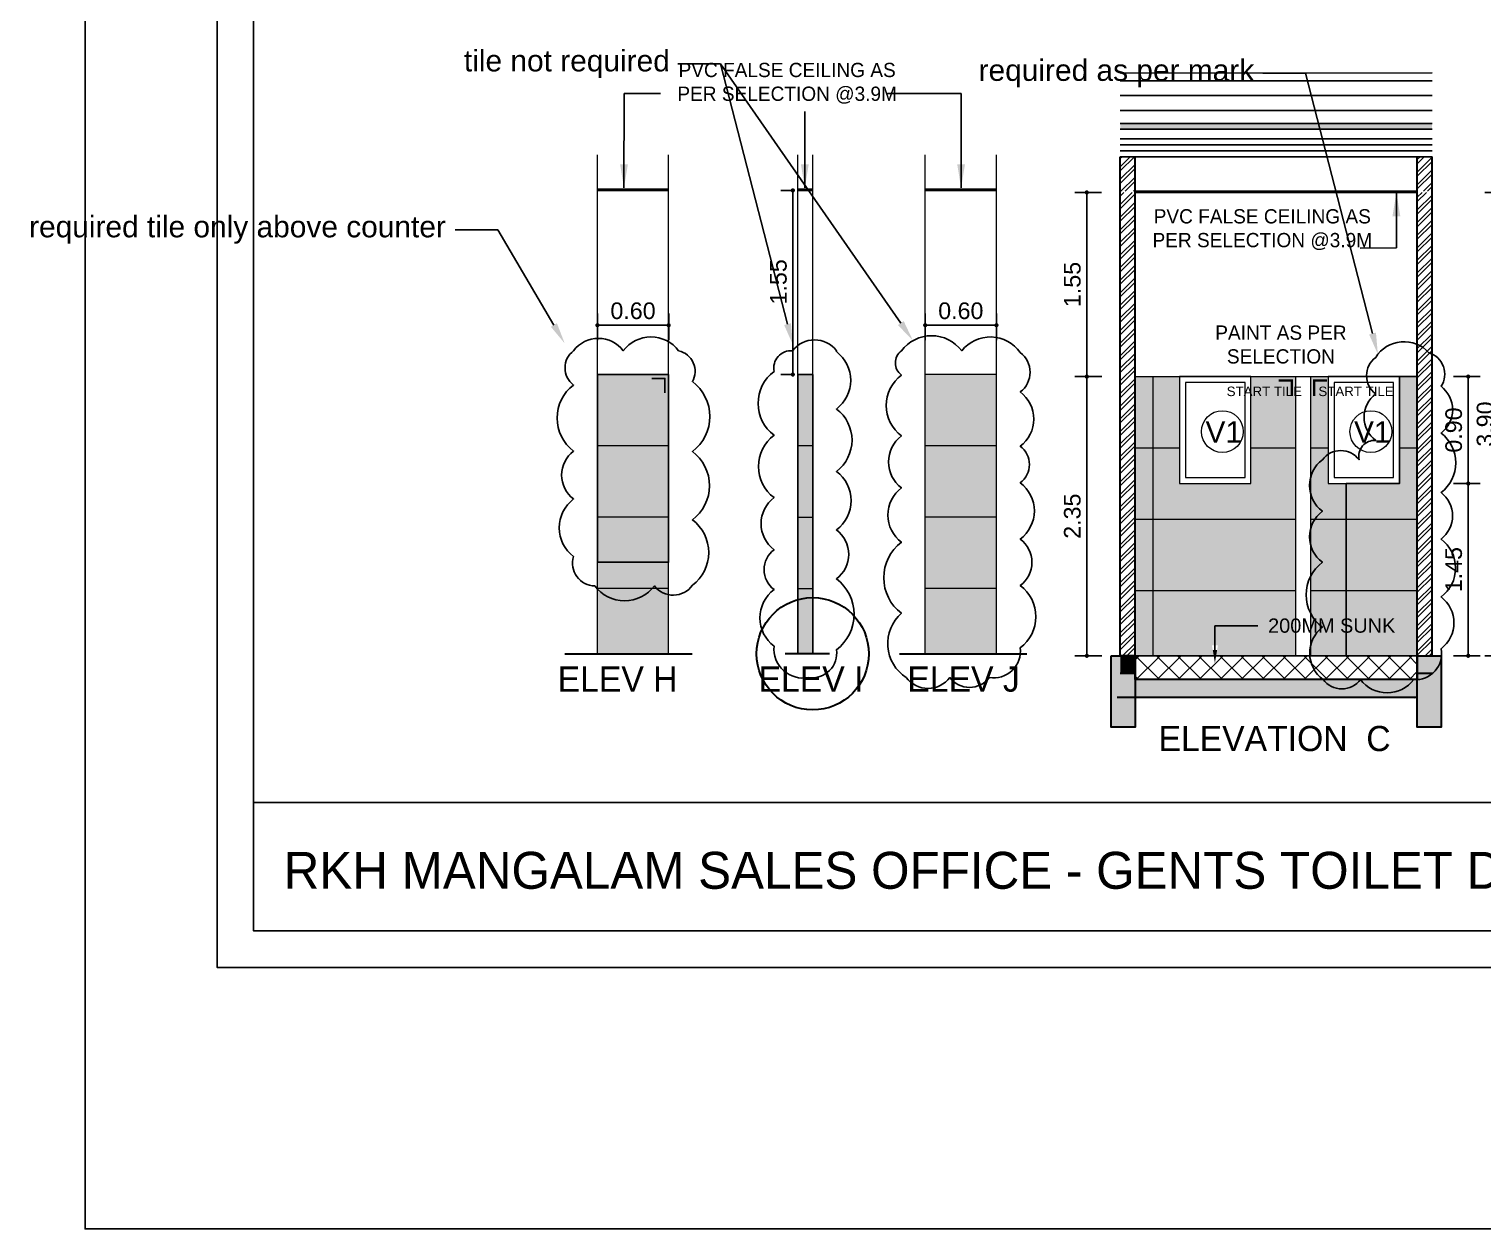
# Model space of a CAD drawing. Header units: metres. Extents: x 494 to 1845, y -666 to 1061.
# Drawn here: x 1396.38 to 1408.62, y 183.55 to 193.65 of the extents above; entities that cross this region are included whole.
import ezdxf
from ezdxf import colors
from ezdxf.entities.mleader import LeaderData, LeaderLine
from ezdxf.math import Vec2, Vec3

# ---------------------------------------------------------------- set-up
doc = ezdxf.new("R2010")
doc.units = ezdxf.units.M
doc.header["$MEASUREMENT"] = 0
doc.linetypes.add('1', pattern=[0])
doc.layers.get('Defpoints').update_dxf_attribs({"color": 12})
for name, color, linetype, lineweight in [('01 WALL', 7, 'Continuous', 25), ('04 TEXT', 7, 'Continuous', 13), ('ARCHITECTURAL COMMENTS', 2, 'Continuous', 30), ('DIMENSION', 8, 'Continuous', 5), ('VDA-Col-slab', 1, 'Continuous', 30), ('VDA-ELEV LINES', 8, 'Continuous', 9), ('VDA-HATCH', 8, 'Continuous', 9), ('VDA-PLUMBING', 8, 'Continuous', 13), ('VDA-WALL', 250, 'Continuous', 25), ('VDA_DARK TILES', 8, 'Continuous', 9), ('VDA_LIGHT TILES', 254, 'Continuous', 5)]:
    doc.layers.add(name, color=color, linetype=linetype, lineweight=lineweight)
for name, color, linetype in [('CLOUMN GRID', 7, 'Continuous'), ('MLC', 6, 'Continuous'), ('SHEET', 7, 'Continuous'), ('TILES', 4, '1'), ('VDA DIMENSION', 8, 'Continuous'), ('VDA-TEXT', 250, '1'), ('VDA_CEILING', 250, 'Continuous'), ('VDA_ROOF', 250, 'Continuous')]:
    doc.layers.add(name, color=color, linetype=linetype)
doc.styles.add('arial', font='arial.ttf', dxfattribs={"height": 0.3})
doc.styles.add('AutoDCRFont', font='arial.ttf')
doc.styles.add('PDF Century Gothic Bold', font='GOTHICB.TTF')
doc.styles.add('RS', font='GOTHIC.TTF')
doc.styles.get("Standard").update_dxf_attribs({"font": 'arial.ttf'})
doc.dimstyles.new('ISO-25', dxfattribs={"dimtxt": 1, "dimasz": 2.5, "dimexe": 1.25, "dimexo": 0.625, "dimtad": 1, "dimtxsty": 'Standard', "dimblk": 'ARCHTICK', "dimcen": 2.5, "dimadec": 0, "dimazin": 0, "dimtfac": 1, "dimtmove": 0, "dimatfit": 3, "dimfxl": 0, "dimarcsym": 0})
doc.dimstyles.new('SMALL-1', dxfattribs={"dimtxt": 0.16, "dimasz": 0.035, "dimexe": 0, "dimexo": 0.1, "dimgap": 0.05, "dimtad": 1, "dimzin": 0, "dimdsep": 46, "dimtxsty": 'RS', "dimblk": 'DOT', "dimcen": 2.5, "dimclrd": 256, "dimclre": 256, "dimclrt": 5, "dimadec": 0, "dimazin": 0, "dimtfac": 1, "dimtdec": 3, "dimtofl": 0, "dimtmove": 0, "dimatfit": 3, "dimfxl": 0, "dimtolj": 1, "dimtzin": 0, "dimarcsym": 0})

# ---------------------------------------------------------------- blocks, each defined once
blk = doc.blocks.new('PB')
at = {"layer": 'VDA-HATCH', "lineweight": 40}
h = blk.add_hatch(color=256, dxfattribs=at)
h.dxf.hatch_style = 1
h.paths.add_polyline_path([(1495.965, 261.215), (1495.765, 261.215), (1495.765, 260.615), (1495.965, 260.615)])
at = {"layer": 'VDA-Col-slab'}
blk.add_lwpolyline([(1495.765, 261.215), (1495.965, 261.215), (1495.965, 260.615), (1495.765, 260.615)], close=True, dxfattribs=at)
blk = doc.blocks.new('_Dot')
at = {"color": 0, "linetype": 'ByBlock', "lineweight": -2}
blk.add_line((-0.5, 0), (-1, 0), dxfattribs=at)
at = {"color": 0, "linetype": 'ByBlock', "const_width": 0.5}
blk.add_lwpolyline([(-0.25, 0, 1), (0.25, 0, 1)], format="xyb", close=True, dxfattribs=at)
blk = doc.blocks.new('zw$2C90')
at = {"layer": 'VDA-ELEV LINES'}
blk.add_circle((0.176, 0.176, 0), 0.176, dxfattribs=at)
at = {"layer": 'VDA-ELEV LINES', "insert": (0.034, 0.083, 0), "char_height": 0.18, "width": 2.16223, "attachment_point": 7, "style": 'PDF Century Gothic Bold'}
blk.add_mtext('{\\fArial|b0|i0|c0|p34;V1}', dxfattribs=at)
blk = doc.blocks.new('*D766')
at = {"layer": 'Defpoints', "color": 0}
for p in [(1405.282, 190.727), (1405.688, 190.727), (1405.688, 188.377)]:
    blk.add_point(p, dxfattribs=at)
at = {"layer": 'VDA DIMENSION', "color": 253, "lineweight": -2}
for p, q in [((1405.407, 190.727), (1405.182, 190.727)), ((1405.282, 188.412), (1405.282, 190.692)), ((1405.407, 188.377), (1405.182, 188.377))]:
    blk.add_line(p, q, dxfattribs=at)
at = {"layer": 'VDA DIMENSION', "color": 253, "lineweight": -2, "xscale": 0.035, "yscale": 0.035, "zscale": 0.035}
for p, rotation in [((1405.282, 190.727), 90), ((1405.282, 188.377), 270)]:
    blk.add_blockref('_Dot', p, dxfattribs=dict(at, rotation=rotation))
at = {"layer": 'VDA DIMENSION', "color": 5, "insert": (1405.16, 189.552), "char_height": 0.14, "attachment_point": 5, "rotation": 90}
blk.add_mtext('\\A1;2.35', dxfattribs=at)
blk = doc.blocks.new('*D767')
at = {"layer": 'Defpoints', "color": 0}
for p in [(1405.281, 192.277), (1405.688, 192.277), (1405.688, 190.727)]:
    blk.add_point(p, dxfattribs=at)
at = {"layer": 'VDA DIMENSION', "color": 253, "lineweight": -2}
for p, q in [((1405.406, 192.277), (1405.181, 192.277)), ((1405.281, 190.762), (1405.281, 192.242)), ((1405.406, 190.727), (1405.181, 190.727))]:
    blk.add_line(p, q, dxfattribs=at)
at = {"layer": 'VDA DIMENSION', "color": 253, "lineweight": -2, "xscale": 0.035, "yscale": 0.035, "zscale": 0.035}
for p, rotation in [((1405.281, 192.277), 90), ((1405.281, 190.727), 270)]:
    blk.add_blockref('_Dot', p, dxfattribs=dict(at, rotation=rotation))
at = {"layer": 'VDA DIMENSION', "color": 5, "insert": (1405.16, 191.502), "char_height": 0.14, "attachment_point": 5, "rotation": 90}
blk.add_mtext('\\A1;1.55', dxfattribs=at)
blk = doc.blocks.new('*D768')
at = {"layer": 'Defpoints', "color": 0}
for p in [(1406.063, 189.827), (1406.063, 188.377), (1408.492, 188.377)]:
    blk.add_point(p, dxfattribs=at)
at = {"layer": 'VDA DIMENSION', "color": 253, "lineweight": -2}
for p, q in [((1408.367, 189.827), (1408.592, 189.827)), ((1408.492, 189.792), (1408.492, 188.412)), ((1408.367, 188.377), (1408.592, 188.377))]:
    blk.add_line(p, q, dxfattribs=at)
at = {"layer": 'VDA DIMENSION', "color": 253, "lineweight": -2, "xscale": 0.035, "yscale": 0.035, "zscale": 0.035}
for p, rotation in [((1408.492, 189.827), 90), ((1408.492, 188.377), 270)]:
    blk.add_blockref('_Dot', p, dxfattribs=dict(at, rotation=rotation))
at = {"layer": 'VDA DIMENSION', "color": 5, "insert": (1408.37, 189.102), "char_height": 0.14, "attachment_point": 5, "rotation": 90}
blk.add_mtext('\\A1;1.45', dxfattribs=at)
blk = doc.blocks.new('*D769')
at = {"layer": 'Defpoints', "color": 0}
for p in [(1407.913, 190.727), (1408.492, 190.727), (1407.913, 189.827)]:
    blk.add_point(p, dxfattribs=at)
at = {"layer": 'VDA DIMENSION', "color": 253, "lineweight": -2}
for p, q in [((1408.367, 190.727), (1408.592, 190.727)), ((1408.492, 189.862), (1408.492, 190.692)), ((1408.367, 189.827), (1408.592, 189.827))]:
    blk.add_line(p, q, dxfattribs=at)
at = {"layer": 'VDA DIMENSION', "color": 253, "lineweight": -2, "xscale": 0.035, "yscale": 0.035, "zscale": 0.035}
for p, rotation in [((1408.492, 190.727), 90), ((1408.492, 189.827), 270)]:
    blk.add_blockref('_Dot', p, dxfattribs=dict(at, rotation=rotation))
at = {"layer": 'VDA DIMENSION', "color": 5, "insert": (1408.37, 190.277), "char_height": 0.14, "attachment_point": 5, "rotation": 90}
blk.add_mtext('\\A1;0.90', dxfattribs=at)
blk = doc.blocks.new('*D770')
at = {"layer": 'Defpoints', "color": 0}
for p in [(1408.188, 192.277), (1408.756, 192.277), (1408.188, 188.377)]:
    blk.add_point(p, dxfattribs=at)
at = {"layer": 'VDA DIMENSION', "color": 253, "lineweight": -2}
for p, q in [((1408.631, 192.277), (1408.856, 192.277)), ((1408.756, 188.412), (1408.756, 192.242)), ((1408.631, 188.377), (1408.856, 188.377))]:
    blk.add_line(p, q, dxfattribs=at)
at = {"layer": 'VDA DIMENSION', "color": 253, "lineweight": -2, "xscale": 0.035, "yscale": 0.035, "zscale": 0.035}
for p, rotation in [((1408.756, 192.277), 90), ((1408.756, 188.377), 270)]:
    blk.add_blockref('_Dot', p, dxfattribs=dict(at, rotation=rotation))
at = {"layer": 'VDA DIMENSION', "color": 5, "insert": (1408.634, 190.327), "char_height": 0.14, "attachment_point": 5, "rotation": 90}
blk.add_mtext('\\A1;3.90', dxfattribs=at)
blk = doc.blocks.new('*D776')
at = {"layer": 'Defpoints', "color": 0}
for p in [(1402.807, 192.294), (1402.849, 192.294), (1402.849, 190.744)]:
    blk.add_point(p, dxfattribs=at)
at = {"layer": 'VDA DIMENSION', "color": 253, "lineweight": -2}
for p, q in [((1402.807, 192.294), (1402.707, 192.294)), ((1402.807, 190.779), (1402.807, 192.259)), ((1402.807, 190.744), (1402.707, 190.744))]:
    blk.add_line(p, q, dxfattribs=at)
at = {"layer": 'VDA DIMENSION', "color": 253, "lineweight": -2, "xscale": 0.035, "yscale": 0.035, "zscale": 0.035}
for p, rotation in [((1402.807, 192.294), 90), ((1402.807, 190.744), 270)]:
    blk.add_blockref('_Dot', p, dxfattribs=dict(at, rotation=rotation))
at = {"layer": 'VDA DIMENSION', "color": 5, "insert": (1402.686, 191.524), "char_height": 0.14, "attachment_point": 5, "rotation": 90}
blk.add_mtext('\\A1;1.55', dxfattribs=at)
blk = doc.blocks.new('*D786')
at = {"layer": 'Defpoints', "color": 0}
for p in [(1401.162, 191.159), (1401.162, 189.054), (1401.762, 189.054)]:
    blk.add_point(p, dxfattribs=at)
at = {"layer": 'VDA DIMENSION', "color": 253, "lineweight": -2}
for p, q in [((1401.162, 191.034), (1401.162, 191.259)), ((1401.727, 191.159), (1401.197, 191.159)), ((1401.762, 191.034), (1401.762, 191.259))]:
    blk.add_line(p, q, dxfattribs=at)
at = {"layer": 'VDA DIMENSION', "color": 253, "lineweight": -2, "xscale": 0.035, "yscale": 0.035, "zscale": 0.035, "rotation": 180}
blk.add_blockref('_Dot', (1401.162, 191.159), dxfattribs=at)
at = {"layer": 'VDA DIMENSION', "color": 253, "lineweight": -2, "xscale": 0.035, "yscale": 0.035, "zscale": 0.035}
blk.add_blockref('_Dot', (1401.762, 191.159), dxfattribs=at)
at = {"layer": 'VDA DIMENSION', "color": 5, "insert": (1401.462, 191.28), "char_height": 0.14, "attachment_point": 5}
blk.add_mtext('\\A1;0.60', dxfattribs=at)
blk = doc.blocks.new('*D788')
at = {"layer": 'Defpoints', "color": 0}
for p in [(1403.921, 191.159), (1403.921, 189.054), (1404.521, 189.054)]:
    blk.add_point(p, dxfattribs=at)
at = {"layer": 'VDA DIMENSION', "color": 253, "lineweight": -2}
for p, q in [((1403.921, 191.034), (1403.921, 191.259)), ((1404.486, 191.159), (1403.956, 191.159)), ((1404.521, 191.034), (1404.521, 191.259))]:
    blk.add_line(p, q, dxfattribs=at)
at = {"layer": 'VDA DIMENSION', "color": 253, "lineweight": -2, "xscale": 0.035, "yscale": 0.035, "zscale": 0.035, "rotation": 180}
blk.add_blockref('_Dot', (1403.921, 191.159), dxfattribs=at)
at = {"layer": 'VDA DIMENSION', "color": 253, "lineweight": -2, "xscale": 0.035, "yscale": 0.035, "zscale": 0.035}
blk.add_blockref('_Dot', (1404.521, 191.159), dxfattribs=at)
at = {"layer": 'VDA DIMENSION', "color": 5, "insert": (1404.221, 191.28), "char_height": 0.14, "attachment_point": 5}
blk.add_mtext('\\A1;0.60', dxfattribs=at)

msp = doc.modelspace()

# ---------------------------------------------------------------- hatches: boundary and pattern name
at = {"layer": 'VDA-HATCH'}
msp.add_hatch(color=8, dxfattribs=at).paths.add_polyline_path([(1408.1879, 192.808), (1408.1879, 192.858), (1405.5629, 192.858), (1405.5629, 192.808)])
at = {"layer": 'VDA-HATCH', "lineweight": 0}
h = msp.add_hatch(dxfattribs=at)
h.set_pattern_fill('ANSI32', color=8, scale=0.2, angle=360)
h.set_pattern_definition([(45, (-31.379334, -46.11494), (-0.0530330086, 0.0530330086), []), (45, (-31.34398, -46.11494), (-0.0530330086, 0.0530330086), [])])
h.paths.add_polyline_path([(1405.6879, 192.2869), (1405.6879, 192.5769), (1405.5629, 192.5769), (1405.5629, 192.2869)])
h.paths.add_polyline_path([(1405.5629, 188.3769), (1405.6879, 188.3769), (1405.6879, 192.2769), (1405.5629, 192.2769)])
h.paths.add_polyline_path([(1408.1879, 192.2869), (1408.1879, 192.5769), (1408.0629, 192.5769), (1408.0629, 192.2869)])
h.paths.add_polyline_path([(1408.0629, 188.3769), (1408.1879, 188.3769), (1408.1879, 192.2769), (1408.0629, 192.2769)])
at = {"layer": 'VDA-HATCH', "lineweight": 40}
h = msp.add_hatch(color=256, dxfattribs=at)
h.dxf.hatch_style = 1
h.paths.add_polyline_path([(1405.5629, 188.3769), (1405.5629, 188.2269), (1405.6879, 188.2269), (1405.6879, 188.3769)])
at = {"layer": 'VDA-HATCH'}
h = msp.add_hatch(dxfattribs=at)
h.set_pattern_fill('ANSI37', color=43, angle=360)
h.set_pattern_definition([(45, (-41132.15776, 15122.89963), (-0.08838834765, 0.08838834765), []), (135, (-41132.15776, 15122.89963), (-0.08838834765, -0.08838834765), [])])
h.paths.add_polyline_path([(1405.6879, 188.1769), (1408.0629, 188.1769), (1408.0629, 188.3769), (1405.6879, 188.3769)])
at = {"layer": 'VDA-HATCH', "lineweight": 40}
h = msp.add_hatch(color=256, dxfattribs=at)
h.dxf.hatch_style = 1
h.paths.add_polyline_path([(1408.0629, 188.1769), (1405.6879, 188.1769), (1405.6879, 188.0269), (1408.0629, 188.0269)])
at = {"layer": 'VDA_DARK TILES', "lineweight": 25, "true_color": 0x939598}
h = msp.add_hatch(color=252, dxfattribs=at)
h.dxf.hatch_style = 1
h.paths.add_polyline_path([(1401.1618, 190.7441), (1401.7618, 190.7441), (1401.7618, 190.1441), (1401.1618, 190.1441)])
h = msp.add_hatch(color=252, dxfattribs=at)
h.dxf.hatch_style = 1
h.paths.add_polyline_path([(1402.849, 190.1441), (1402.849, 190.7441), (1402.974, 190.7441), (1402.974, 190.1441)])
h = msp.add_hatch(color=252, dxfattribs=at)
h.dxf.hatch_style = 1
h.paths.add_polyline_path([(1403.9213, 190.7441), (1404.5213, 190.7441), (1404.5213, 190.1441), (1403.9213, 190.1441)])
h = msp.add_hatch(color=252, dxfattribs=at)
h.dxf.hatch_style = 1
h.paths.add_polyline_path([(1405.6879, 190.1269), (1405.6879, 190.7269), (1406.0629, 190.7269), (1406.0629, 190.1269)])
h.paths.add_polyline_path([(1406.6629, 190.1269), (1406.6629, 190.7269), (1406.8879, 190.7269), (1406.8879, 190.1269)])
h.paths.add_polyline_path([(1407.9129, 190.1269), (1407.9129, 190.7269), (1408.0629, 190.7269), (1408.0629, 190.1269)])
h.paths.add_polyline_path([(1406.8879, 190.1269), (1407.0379, 190.1269), (1407.0379, 190.7269), (1406.8879, 190.7269)])
h.paths.add_polyline_path([(1407.3129, 190.7269), (1407.3129, 190.1269), (1407.1629, 190.1269), (1407.1629, 190.7269)])
at = {"layer": 'VDA_LIGHT TILES', "lineweight": 25, "true_color": 0xbcbcbc}
h = msp.add_hatch(color=9, dxfattribs=at)
h.dxf.hatch_style = 1
h.paths.add_polyline_path([(1401.7618, 188.3941), (1401.1618, 188.3941), (1401.1618, 190.1441), (1401.7618, 190.1441)])
h = msp.add_hatch(color=9, dxfattribs=at)
h.dxf.hatch_style = 1
h.paths.add_polyline_path([(1402.849, 188.9441), (1402.974, 188.9441), (1402.974, 190.1441), (1402.849, 190.1441)])
h.paths.add_polyline_path([(1402.849, 188.3941), (1402.974, 188.3941), (1402.974, 188.9441), (1402.849, 188.9441)])
h = msp.add_hatch(color=9, dxfattribs=at)
h.dxf.hatch_style = 1
h.paths.add_polyline_path([(1404.5213, 188.3941), (1403.9213, 188.3941), (1403.9213, 190.1441), (1404.5213, 190.1441)])
h = msp.add_hatch(color=9, dxfattribs=at)
h.dxf.hatch_style = 1
h.paths.add_polyline_path([(1405.6879, 188.9269), (1405.6879, 189.5269), (1406.8879, 189.5269), (1406.8879, 188.9269)])
h.paths.add_polyline_path([(1405.6879, 189.5269), (1405.6879, 190.1269), (1406.0629, 190.1269), (1406.0629, 189.8269), (1406.6629, 189.8269), (1406.6629, 190.1269), (1406.8879, 190.1269), (1406.8879, 189.5269)])
h.paths.add_polyline_path([(1405.6879, 188.3769), (1405.6879, 188.9269), (1406.8879, 188.9269), (1406.8879, 188.3769), (1406.3701, 188.3769), (1406.3848, 188.4647), (1406.3348, 188.4647), (1406.3494, 188.3769)])
h.paths.add_polyline_path([(1406.8879, 188.9269), (1407.0379, 188.9269), (1407.0379, 189.5269), (1406.8879, 189.5269)])
h.paths.add_polyline_path([(1408.0629, 189.5269), (1408.0629, 188.9269), (1407.1629, 188.9269), (1407.1629, 189.5269)])
h.paths.add_polyline_path([(1406.8879, 189.5269), (1407.0379, 189.5269), (1407.0379, 190.1269), (1406.8879, 190.1269)])
h.paths.add_polyline_path([(1407.3129, 190.1269), (1407.3129, 189.8269), (1407.9129, 189.8269), (1407.9129, 190.1269), (1408.0629, 190.1269), (1408.0629, 189.5269), (1407.1629, 189.5269), (1407.1629, 190.1269)])
h.paths.add_polyline_path([(1406.8879, 188.3769), (1407.0379, 188.3769), (1407.0379, 188.9269), (1406.8879, 188.9269)])
h.paths.add_polyline_path([(1408.0629, 188.9269), (1408.0629, 188.3769), (1407.1629, 188.3769), (1407.1629, 188.9269)])
at = {"layer": 'VDA_ROOF'}
h = msp.add_hatch(dxfattribs=at)
h.set_pattern_fill('ANSI31', color=253, angle=135)
h.set_pattern_definition([(180, (1367.73789, 202.21703), (-2e-17, -0.125), [])])
h.paths.add_polyline_path([(1405.5629, 192.858), (1405.5629, 193.2797), (1408.1879, 193.2834), (1408.1879, 192.858)])

# ---------------------------------------------------------------- linework, layer by layer
at = {"lineweight": 30}
for p, q in [((1400.8874, 188.3941), (1401.9604, 188.3941, -1.7759)), ((1403.1147, 188.3941), (1402.7417, 188.3941, -1.7758)), ((1403.7043, 188.3941), (1404.7774, 188.3941, -1.7759))]:
    msp.add_line(p, q, dxfattribs=at)
at = {"color": 6}
msp.add_lwpolyline([(1396.8506, 270.2853), (1440.7053, 270.2853), (1440.7053, 183.5537), (1396.8506, 183.5537)], close=True, dxfattribs=at)
at = {"layer": '01 WALL'}
msp.add_line((1398.2684, 187.1429), (1414.9977, 187.1429, -1.776), dxfattribs=at)
at = {"layer": '01 WALL', "color": 23, "const_width": 0.02}
for points in [[(1406.8968, 190.6936), (1407.0059, 190.6936), (1407.0059, 190.5648)], [(1407.304, 190.6936), (1407.1949, 190.6936), (1407.1949, 190.5648)]]:
    msp.add_lwpolyline(points, dxfattribs=at)
at = {"layer": 'ARCHITECTURAL COMMENTS'}
msp.add_circle((1402.974, 188.3941), 0.4722, dxfattribs=at)
at = {"layer": 'MLC'}
for points in [[(1400.9618, 190.9441, -0.5), (1401.3799, 190.9441, -0.5), (1401.846, 190.9441, -0.5), (1401.9618, 190.6843, -0.5), (1401.9618, 190.0966, -0.5), (1401.9618, 189.521, -0.5), (1401.9618, 188.9702, -0.5), (1401.6421, 188.965, -0.5), (1401.1397, 188.965, -0.5), (1400.9618, 189.2114, -0.5), (1400.9618, 189.6967, -0.5), (1400.9618, 190.0996, -0.5), (1400.9618, 190.6557, -0.5)], [(1403.174, 190.9441, 0.5), (1402.8055, 190.9441, 0.5), (1402.649, 190.7697, 0.5), (1402.649, 190.2327, 0.5), (1402.649, 189.7082, 0.5), (1402.649, 189.2701, 0.5), (1402.649, 188.9341, 0.5), (1402.649, 188.4579, 0.5), (1402.9398, 188.1941, 0.5), (1403.174, 188.4279, 0.5), (1403.174, 189.0242, 0.5), (1403.174, 189.4363, 0.5), (1403.174, 189.9293, 0.5), (1403.174, 190.4537, 0.5), (1403.174, 190.9369, 0.5)], [(1403.7213, 190.9441, -0.5), (1404.2283, 190.9441, -0.5), (1404.7213, 190.9294, -0.5), (1404.7213, 190.5974, -0.5), (1404.7213, 190.1405, -0.5), (1404.7213, 189.8332, -0.5), (1404.7213, 189.3593, -0.5), (1404.7213, 188.9678, -0.5), (1404.7213, 188.4442, -0.5), (1404.4603, 188.1941, -0.5), (1404.1286, 188.1941, -0.5), (1403.7618, 188.1941, -0.5), (1403.7213, 188.7352, -0.5), (1403.7213, 189.3324, -0.5), (1403.7213, 189.7907, -0.5), (1403.7213, 190.2272, -0.5), (1403.7213, 190.7394, -0.5)]]:
    msp.add_lwpolyline(points, format="xyb", close=True, dxfattribs=at)
at = {"layer": 'MLC', "elevation": -1.776}
msp.add_lwpolyline([(1407.2639, 190.0269, -0.5), (1407.5729, 190.0269, -0.5), (1407.7129, 190.1893, -0.5), (1407.7129, 190.5807, -0.5), (1407.7129, 190.8886, -0.5), (1408.1608, 190.9269, -0.5), (1408.2629, 190.6449, -0.5), (1408.2629, 190.2513, -0.5), (1408.2629, 189.7512, -0.5), (1408.2629, 189.3599, -0.5), (1408.2629, 188.8724, -0.5), (1408.2629, 188.4364, -0.5), (1408.0327, 188.1769, -0.5), (1407.5847, 188.1769, -0.5), (1407.2708, 188.1769, -0.5), (1407.2639, 188.6167, -0.5), (1407.2639, 189.1638, -0.5), (1407.2639, 189.5931, -0.5)], format="xyb", close=True, dxfattribs=at)
at = {"layer": 'MLC'}
for points in [[(1401.1618, 190.7441), (1401.7618, 190.7441), (1401.7618, 189.165), (1401.1618, 189.165)], [(1402.974, 190.7441), (1402.849, 190.7441), (1402.849, 188.3941), (1402.974, 188.3941)]]:
    msp.add_lwpolyline(points, close=True, dxfattribs=at)
at = {"layer": 'MLC', "elevation": 1.0666}
msp.add_lwpolyline([(1401.6207, 190.7108), (1401.7298, 190.7108), (1401.7298, 190.5907)], dxfattribs=at)
at = {"layer": 'MLC', "elevation": -1.776}
msp.add_lwpolyline([(1407.4639, 189.8269), (1407.9129, 189.8269), (1407.9129, 190.7269), (1408.0629, 190.7269), (1408.0629, 188.3769), (1407.4639, 188.3769)], close=True, dxfattribs=at)
at = {"layer": 'SHEET'}
for points in [[(1415.3058, 210.2857), (1397.9603, 210.2857), (1397.9603, 185.7541), (1415.3058, 185.7541)], [(1414.9977, 209.9776), (1398.2684, 209.9776), (1398.2684, 186.0622), (1414.9977, 186.0622)]]:
    msp.add_lwpolyline(points, close=True, dxfattribs=at)
at = {"layer": 'TILES', "color": 163, "lineweight": 13, "true_color": 0x4873cb}
for p, q in [((1401.1618, 188.3941), (1401.1618, 192.5941, -1.7759)), ((1401.7618, 188.3941), (1401.7618, 192.5941, -1.7759)), ((1402.849, 188.3941), (1402.849, 192.5941, -1.7759)), ((1402.974, 188.3941), (1402.974, 192.5941, -1.7759)), ((1403.9213, 188.3941), (1403.9213, 192.5941, -1.7759)), ((1404.5213, 188.3941), (1404.5213, 192.5941, -1.7759)), ((1401.7618, 190.7441), (1401.1618, 190.7441, -1.776)), ((1404.5213, 190.7441), (1403.9213, 190.7441, -1.776)), ((1406.4879, 190.7269), (1406.4879, 190.7269, -1.776)), ((1407.4879, 190.7269), (1407.4879, 190.7269, -1.776)), ((1407.7129, 190.7269), (1407.7129, 190.7269, -1.776)), ((1401.7618, 190.1441), (1401.1618, 190.1441, -1.776)), ((1404.5213, 190.1441), (1403.9213, 190.1441, -1.776)), ((1401.7618, 189.5441), (1401.1618, 189.5441, -1.776)), ((1404.5213, 189.5441), (1403.9213, 189.5441, -1.776)), ((1401.7618, 188.9441), (1401.1618, 188.9441, -1.776)), ((1404.5213, 188.9441), (1403.9213, 188.9441, -1.776)), ((1401.7618, 188.3941), (1401.1618, 188.3941, -1.7759)), ((1404.5213, 188.3941), (1403.9213, 188.3941, -1.7759))]:
    msp.add_line(p, q, dxfattribs=at)
at = {"layer": 'TILES', "color": 163, "linetype": 'Continuous', "lineweight": 5}
for p, q in [((1402.849, 190.7441), (1402.849, 188.3941, -1.7758)), ((1402.974, 190.7441), (1402.849, 190.7441, -1.7759)), ((1405.6879, 190.7269), (1407.0379, 190.7269, -1.776)), ((1405.8379, 190.7269), (1405.8379, 188.3769, -1.776)), ((1407.1629, 190.7269), (1408.0629, 190.7269, -1.776)), ((1402.974, 190.1441), (1402.849, 190.1441, -1.7759)), ((1405.6879, 190.1269), (1406.0629, 190.1269, -1.776)), ((1406.6629, 190.1269), (1407.0379, 190.1269, -1.776)), ((1407.1629, 190.1269), (1407.3129, 190.1269, -1.776)), ((1407.9129, 190.1269), (1408.0629, 190.1269, -1.776)), ((1402.849, 189.5441), (1402.974, 189.5441, -1.7759)), ((1405.6879, 189.5269), (1407.0379, 189.5269, -1.776)), ((1407.1629, 189.5269), (1408.0629, 189.5269, -1.776)), ((1402.849, 188.9441), (1402.974, 188.9441, -1.7759)), ((1405.6879, 188.9269), (1407.0379, 188.9269, -1.776)), ((1407.1629, 188.9269), (1408.0629, 188.9269, -1.776)), ((1402.979, 188.3941), (1402.849, 188.3941, -1.7759))]:
    msp.add_line(p, q, dxfattribs=at)
at = {"layer": 'VDA-Col-slab'}
for p, q in [((1405.6879, 188.3769), (1405.5629, 188.3769, -1.776)), ((1405.6879, 188.2269), (1405.5629, 188.2269, -1.776)), ((1408.1879, 188.2269), (1408.0629, 188.2269, -1.776))]:
    msp.add_line(p, q, dxfattribs=at)
at = {"layer": 'VDA-Col-slab', "color": 18, "lineweight": -3, "true_color": 0x000000}
for p, q in [((1408.0629, 188.3769), (1405.6879, 188.3769, -1.776)), ((1408.1879, 188.3769), (1408.0629, 188.3769, -1.776))]:
    msp.add_line(p, q, dxfattribs=at)
at = {"layer": 'VDA-Col-slab'}
for points in [[(1408.0629, 188.1769), (1405.6879, 188.1769), (1405.6879, 188.3769)], [(1408.0629, 188.3769), (1408.0629, 188.1769)], [(1408.0629, 188.0269), (1405.5379, 188.0269)]]:
    msp.add_lwpolyline(points, dxfattribs=at)
at = {"layer": 'VDA-ELEV LINES'}
for points in [[(1406.0629, 189.8269), (1406.6629, 189.8269), (1406.6629, 190.7269), (1406.0629, 190.7269)], [(1406.1129, 189.8769), (1406.6129, 189.8769), (1406.6129, 190.6769), (1406.1129, 190.6769)], [(1407.3129, 189.8269), (1407.9129, 189.8269), (1407.9129, 190.7269), (1407.3129, 190.7269)], [(1407.3629, 189.8769), (1407.8629, 189.8769), (1407.8629, 190.6769), (1407.3629, 190.6769)]]:
    msp.add_lwpolyline(points, close=True, dxfattribs=at)
at = {"layer": 'VDA-HATCH'}
for q in [(1408.0396, 188.0269, -1.776), (1408.0333, 188.0206, -1.776)]:
    msp.add_line((1408.0333, 188.0206), q, dxfattribs=at)
at = {"layer": 'VDA-PLUMBING'}
for p, q in [((1407.0379, 190.7269), (1407.0379, 188.3769, -1.776)), ((1407.0379, 190.7269), (1407.1629, 190.7269, -1.776)), ((1407.1629, 190.7269), (1407.1629, 188.3769, -1.776))]:
    msp.add_line(p, q, dxfattribs=at)
at = {"layer": 'VDA-WALL', "color": 0, "lineweight": 30}
for p, q in [((1405.5629, 188.3769), (1405.5629, 192.5769, -1.776)), ((1405.6879, 188.3769), (1405.6879, 192.5769, -1.776)), ((1408.0629, 188.3769), (1408.0629, 192.5769, -1.776)), ((1408.1879, 188.3769), (1408.1879, 192.5769, -1.776))]:
    msp.add_line(p, q, dxfattribs=at)
at = {"layer": 'VDA_CEILING'}
for p, q in [((1401.1618, 192.3041), (1401.7618, 192.3041, -1.776)), ((1401.1618, 192.2941), (1401.7618, 192.2941, -1.776)), ((1402.849, 192.3041), (1402.974, 192.3041, -1.7759)), ((1402.849, 192.2941), (1402.974, 192.2941, -1.7759)), ((1403.9213, 192.3041), (1404.5213, 192.3041, -1.776)), ((1403.9213, 192.2941), (1404.5213, 192.2941, -1.776)), ((1405.6879, 192.2869), (1408.0629, 192.2869, -1.776)), ((1405.6879, 192.2769), (1408.0629, 192.2769, -1.776))]:
    msp.add_line(p, q, dxfattribs=at)
at = {"layer": 'VDA_ROOF', "color": 254}
msp.add_line((1405.5629, 193.2796), (1408.1879, 193.2832, -1.776), dxfattribs=at)
at = {"layer": 'VDA_ROOF'}
for p, q in [((1405.5629, 192.858), (1408.1879, 192.858, -1.776)), ((1405.5629, 192.8077), (1408.1879, 192.8077, -1.776)), ((1405.5629, 192.7278), (1408.1879, 192.7278, -1.776)), ((1405.5629, 192.6778), (1408.1879, 192.6778, -1.776)), ((1405.5629, 192.6269), (1408.1879, 192.6269, -1.776)), ((1405.5629, 192.5769), (1408.1879, 192.5769, -1.776))]:
    msp.add_line(p, q, dxfattribs=at)

# ---------------------------------------------------------------- block references
at = {"layer": 'CLOUMN GRID', "color": 2, "lineweight": 30}
for p in [(1406.2464, 190.088), (1407.4964, 190.088)]:
    msp.add_blockref('zw$2C90', p, dxfattribs=at)
at = {"layer": 'DIMENSION'}
for p in [(-90.2772, -72.8382), (-87.7022, -72.8382)]:
    msp.add_blockref('PB', p, dxfattribs=at)

# ---------------------------------------------------------------- texts
at = {"layer": '04 TEXT', "insert": (1398.5215, 186.7272), "char_height": 0.310921, "width": 17.197715, "attachment_point": 1}
msp.add_mtext('{\\fCentury Gothic|b0|i0|c0|p34;RKH MANGALAM SALES OFFICE - GENTS TOILET DETAILS}', dxfattribs=at)
at = {"layer": 'VDA-TEXT', "char_height": 0.12, "attachment_point": 2}
for s, insert, width in [('{\\fCentury Gothic|b0|i0|c0|p34;PVC FALSE CEILING AS }{\\fCentury Gothic|b0|i0|c0|p34;PER SELECTION @3.9M}', (1402.7591, 193.3673), 2.019641), ('{\\fCentury Gothic|b0|i0|c0|p34;PVC FALSE CEILING AS PER }{\\fCentury Gothic|b0|i0|c0|p34;SELECTION @3.9M}', (1406.7584, 192.1356), 2.128549), ('{\\fCentury Gothic|b0|i0|c0|p34;PAINT AS PER }{\\fCentury Gothic|b0|i0|c0|p34;SELECTION}', (1406.9152, 191.1569), 1.337712)]:
    msp.add_mtext(s, dxfattribs=dict(at, insert=insert, width=width))
at = {"layer": 'VDA-TEXT', "char_height": 0.08, "width": 0.876781, "style": 'arial'}
for s, insert, attachment_point in [('START TILE ', (1407.0921, 190.6426), 3), ('\\pi0.12218;START TILE ', (1407.1087, 190.6426), 1)]:
    msp.add_mtext(s, dxfattribs=dict(at, insert=insert, attachment_point=attachment_point))
at = {"layer": 'VDA-TEXT', "color": 250, "lineweight": 25, "ltscale": 111, "char_height": 0.212026, "attachment_point": 2, "style": 'AutoDCRFont'}
for s, insert, width in [('{\\fCentury Gothic|b0|i0|c0|p34;ELEV H}', (1401.3322, 188.287), 1.38385), ('{\\fCentury Gothic|b0|i0|c0|p34;ELEV I}', (1402.9601, 188.287), 0.851223), ('{\\fCentury Gothic|b0|i0|c0|p34;ELEV J}', (1404.2441, 188.287), 1.359445), ('\\pt2;{\\fCentury Gothic|b0|i0|c0|p34;ELEVATION  C}', (1406.8618, 187.7869), 3.461384)]:
    msp.add_mtext(s, dxfattribs=dict(at, insert=insert, width=width))

# ---------------------------------------------------------------- dimensions: what is measured, and where the dimension line sits
at = {"layer": 'VDA DIMENSION'}
dim = msp.add_linear_dim(base=(1402.8074, 192.2941, -1.7758), p1=(1402.849, 190.7441, -1.7759), p2=(1402.849, 192.2941, -1.7759), angle=90, dimstyle='ISO-25', override={"dimtxt": 0.14, "dimasz": 0.035, "dimexe": 0.1, "dimexo": 0.1, "dimgap": 0.05, "dimzin": 1, "dimdsep": 46, "dimblk": 'Dot', "dimclrd": 253, "dimclre": 253, "dimclrt": 5, "dimfxl": 0.125, "dimfxlon": 1, "dimtolj": 1, "dimarcsym": 1}, dxfattribs=at)
dim.commit()
dim.dimension.update_dxf_attribs({"geometry": '*D776', "text_midpoint": (1402.8074, 191.5241, -1.7758), "dimtype": 160})
for base, p1, p2, angle, picture, middle in [((1405.2813, 192.2769, -1.7759), (1405.6879, 190.7269), (1405.6879, 192.2769, -1.776), 90, '*D767', (1405.1598, 191.5019, -1.7759)), ((1408.7556, 192.2769, -1.7759), (1408.1879, 188.3769), (1408.1879, 192.2769, -1.776), 90, '*D770', (1408.634, 190.3269, -1.7759)), ((1401.1618, 191.159, -0.2788), (1401.7618, 189.0536, -0.2789), (1401.1618, 189.0536, -0.2789), 180, '*D786', (1401.4618, 191.2804, -0.2788)), ((1403.9213, 191.159, -1.7758), (1404.5213, 189.0536, -1.7759), (1403.9213, 189.0536, -1.7759), 180, '*D788', (1404.2213, 191.2804, -1.7758)), ((1405.2816, 190.7269, -1.7759), (1405.6879, 188.3769), (1405.6879, 190.7269), 90, '*D766', (1405.16, 189.5519, -1.7759)), ((1408.4917, 190.7269, -1.7759), (1407.9129, 189.8269), (1407.9129, 190.7269, -1.776), 90, '*D769', (1408.3703, 190.2769, -1.7759)), ((1408.4917, 188.3769, -1.7759), (1406.0629, 189.8269), (1406.0629, 188.3769, -1.4956), 90, '*D768', (1408.3703, 189.1019, -1.7759))]:
    dim = msp.add_linear_dim(base=base, p1=p1, p2=p2, angle=angle, dimstyle='ISO-25', override={"dimtxt": 0.14, "dimasz": 0.035, "dimexe": 0.1, "dimexo": 0.1, "dimgap": 0.05, "dimzin": 1, "dimdsep": 46, "dimblk": 'Dot', "dimclrd": 253, "dimclre": 253, "dimclrt": 5, "dimfxl": 0.125, "dimfxlon": 1, "dimtolj": 1, "dimarcsym": 1}, dxfattribs=at)
    dim.commit()
    dim.dimension.update_dxf_attribs({"geometry": picture, "text_midpoint": middle})

# ---------------------------------------------------------------- leaders
at = {"layer": 'MLC'}
ml = msp.add_multileader_mtext('Standard', dxfattribs=at)
ml.set_content('tile not required', color=256)
ml.set_leader_properties()
ml.build(insert=Vec2(0, 0))
ml.multileader.update_dxf_attribs({"dogleg_length": 0.36, "arrow_head_size": 0.18})
ctx = ml.context
ctx.base_point, ctx.char_height, ctx.arrow_head_size, ctx.landing_gap_size, ctx.plane_origin = Vec3(1399.9486, 193.3603, -0.1978), 0.18, 0.18, 0.09, Vec3(1403.1248, 191.0987, -0.1978)
notes = []
notes.append((ctx, [(0, (1, 1, 0), (1402.1993, 193.3603, -0.1978), (-1, 0), 0.36, [(0, [(1402.8074, 190.9943, -0.1978)], 0, [])])]))
ctx.mtext.insert, ctx.mtext.flow_direction = Vec3(1400.0386, 193.4752, -0.1978), 5
ml = msp.add_multileader_mtext('Standard', dxfattribs=at)
ml.set_content('', color=256)
ml.set_leader_properties()
ml.build(insert=Vec2(0, 0))
ml.multileader.update_dxf_attribs({"dogleg_length": 0.36, "arrow_head_size": 0.18})
ctx = ml.context
ctx.base_point, ctx.char_height, ctx.arrow_head_size, ctx.landing_gap_size, ctx.plane_origin = Vec3(1401.6593, 193.3603), 0.18, 0.18, 0.09, Vec3(1403.8183, 191.0295)
notes.append((ctx, [(0, (1, 1, 0), (1402.1993, 193.3603), (-1, 0), 0.36, [(0, [(1403.8183, 191.0295)], 0, [])])]))
ctx.mtext.insert, ctx.mtext.flow_direction = Vec3(1401.7493, 193.4503), 5
ml = msp.add_multileader_mtext('Standard', dxfattribs=at)
ml.set_content('required as per mark', color=256)
ml.set_leader_properties()
ml.build(insert=Vec2(0, 0))
ml.multileader.update_dxf_attribs({"dogleg_length": 0.36, "arrow_head_size": 0.18})
ctx = ml.context
ctx.base_point, ctx.char_height, ctx.arrow_head_size, ctx.landing_gap_size, ctx.plane_origin = Vec3(1404.2806, 193.2805, -1.776), 0.18, 0.18, 0.09, Vec3(1408.0488, 191.019, -1.776)
notes.append((ctx, [(0, (1, 1, 0), (1407.1232, 193.2805, -1.776), (-1, 0), 0.36, [(0, [(1407.7313, 190.9146, -1.776)], 0, [])])]))
ctx.mtext.insert, ctx.mtext.flow_direction = Vec3(1404.3706, 193.3955, -1.776), 5
ml = msp.add_multileader_mtext('Standard', dxfattribs=at)
ml.set_content('required tile only above counter', color=256)
ml.set_leader_properties()
ml.build(insert=Vec2(0, 0))
ml.multileader.update_dxf_attribs({"dogleg_length": 0.36, "arrow_head_size": 0.18})
ctx = ml.context
ctx.base_point, ctx.char_height, ctx.arrow_head_size, ctx.landing_gap_size, ctx.plane_origin = Vec3(1396.2885, 191.9623), 0.18, 0.18, 0.09, Vec3(1400.8871, 191.0058)
notes.append((ctx, [(0, (1, 1, 0), (1400.3243, 191.9623), (-1, 0), 0.36, [(0, [(1400.8871, 191.0058)], 0, [])])]))
ctx.mtext.insert, ctx.mtext.flow_direction = Vec3(1396.3785, 192.0788), 5
at = {"layer": 'VDA-TEXT'}
for points in [[(1401.3858, 192.3141, 0.0001), (1401.3861, 193.1089, 0.0001), (1401.6928, 193.1089, 0.0001)], [(1404.2234, 192.3141, 0.0001), (1404.2234, 193.1089, 0.0001), (1403.6051, 193.1089, 0.0001)], [(1402.9079, 192.3141, 0.0001), (1402.9079, 192.8366, 0.0001), (1402.9079, 192.9565, 0.0001)], [(1407.8872, 192.2769, -1.776), (1407.8872, 191.8112, -1.776), (1407.581, 191.8081, -1.776)]]:
    msp.add_leader(points, dimstyle='SMALL-1', override={"dimasz": 0.2, "dimtad": 0, "dimclrd": 8, "dimfxl": 0}, dxfattribs=at)
ml = msp.add_multileader_mtext('Standard', dxfattribs=at)
ml.set_content('{\\C256;200MM SUNK}', color=256)
ml.set_leader_properties()
ml.build(insert=Vec2(0, 0))
ml.multileader.update_dxf_attribs({"dogleg_length": 0.36, "arrow_head_size": 0.11})
ctx = ml.context
ctx.base_point, ctx.char_height, ctx.arrow_head_size, ctx.landing_gap_size, ctx.plane_origin = Vec3(1406.7198, 188.6301, -1.776), 0.12, 0.11, 0.09, Vec3(1406.3598, 188.3147, -1.776)
ctx.text_align_type = 1
notes.append((ctx, [(0, (1, 1, 0), (1406.3598, 188.6301, -1.776), (1, 0), 0.36, [(0, [(1406.3598, 188.3147, -1.776)], 0, [])])]))
ctx.mtext.insert, ctx.mtext.alignment, ctx.mtext.flow_direction = Vec3(1407.3428, 188.6911, -1.776), 2, 5
for ctx, leaders in notes:
    for number, flags, end, landing, length, lines in leaders:
        leader = LeaderData()
        leader.index, (leader.has_last_leader_line, leader.has_dogleg_vector, leader.attachment_direction) = number, flags
        leader.last_leader_point, leader.dogleg_vector, leader.dogleg_length = Vec3(end), Vec3(landing), length
        for number, points, colour, breaks in lines:
            line = LeaderLine()
            line.index, line.vertices, line.color, line.breaks = number, Vec3.list(points), colors.encode_raw_color(colour), breaks
            leader.lines.append(line)
        ctx.leaders.append(leader)

doc.saveas('drawing.dxf')
